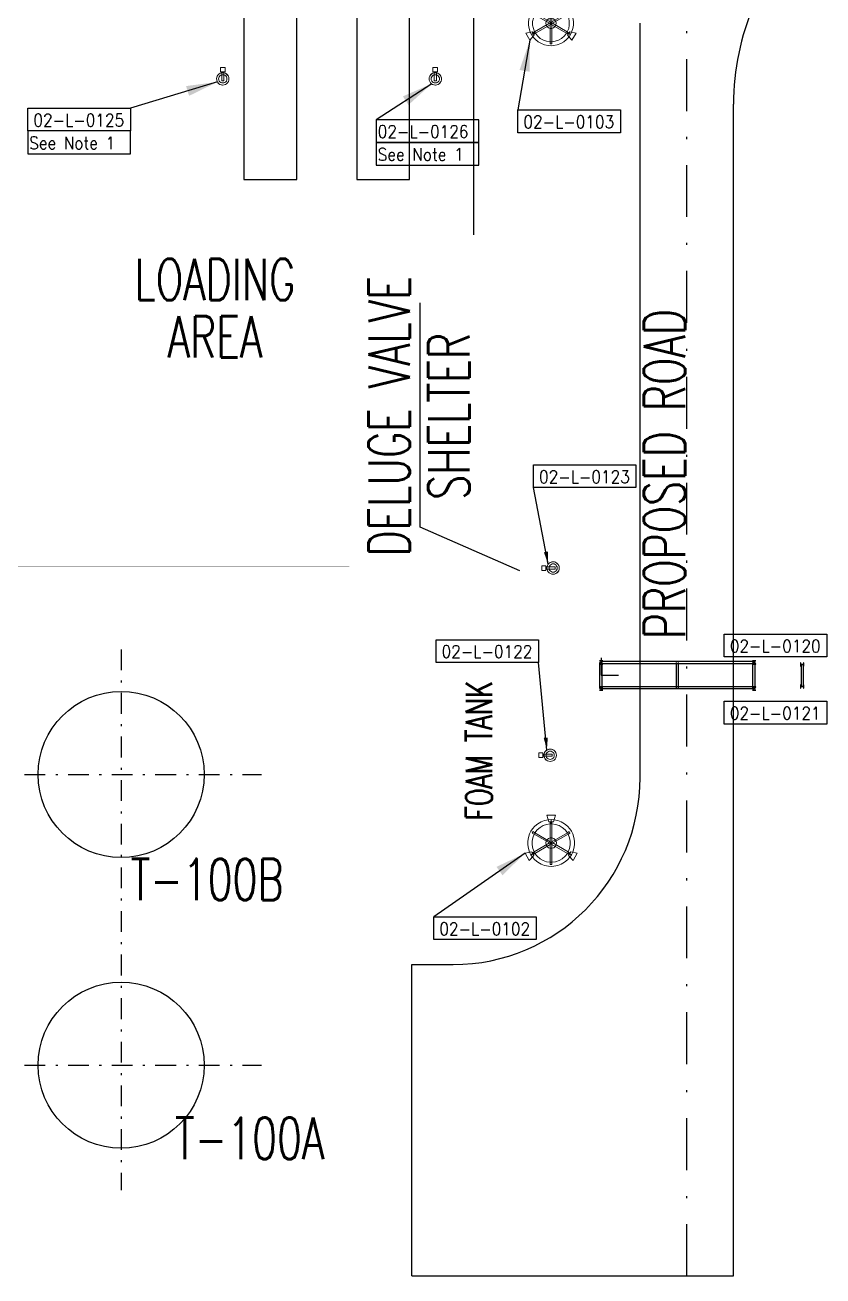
# Model space of a CAD drawing. Header units: inches. Extents: x 295136 to 296247, y 2627183 to 2627409.
# Drawn here: x 295186.8 to 295225.2, y 2627234 to 2627294.2 of the extents above; entities that cross this region are included whole.
import ezdxf
from ezdxf.enums import TextEntityAlignment as Align

# ---------------------------------------------------------------- set-up
doc = ezdxf.new("R2010")
doc.units = ezdxf.units.IN
doc.header["$MEASUREMENT"] = 0
doc.linetypes.add('DASHDOT', pattern=[1, 0.5, -0.25, 0, -0.25])
for name, color, linetype in [('_Auto', 7, 'Continuous'), ('EQUIPMENT LAYOUT OF TOTAL LLIGHTING-EMBED 1_DWG$0$DwgTemplate', 7, 'Continuous'), ('Layer 1', 7, 'Continuous'), ('Layout', 6, 'Continuous'), ('REV.D CLOUD', 2, 'Continuous'), ('硅胶总平面底图 工艺装置区', 253, 'Continuous')]:
    doc.layers.add(name, color=color, linetype=linetype)
doc.styles.add('HZTXT', font='txt_qlt.shx', dxfattribs={"width": 0.7, "bigfont": 'hztxt.shx'})
doc.dimstyles.new('ISO-25', dxfattribs={"dimtxt": 2.5, "dimasz": 2.5, "dimexe": 1.25, "dimexo": 0.625, "dimtad": 1, "dimtxsty": 'HZTXT', "dimcen": 2.5, "dimclrd": 256, "dimclre": 256, "dimclrt": 256, "dimadec": 4, "dimazin": 0, "dimtfac": 1, "dimtmove": 0, "dimatfit": 3, "dimfxl": 1, "dimlwd": -1, "dimlwe": -1, "dimarcsym": 0})

# ---------------------------------------------------------------- blocks, each defined once
blk = doc.blocks.new('Tower Light')
at = {"layer": 'Layer 1', "color": 1, "lineweight": 5}
for points in [[(-0.157, 0.128), (-0.17, 0.108)], [(-0.017, 0.208), (-0.05, 0.201), (-0.08, 0.19), (-0.11, 0.173), (-0.135, 0.153), (-0.157, 0.128)], [(0.008, 0.173), (0, 0.173), (-0.032, 0.168), (-0.062, 0.158), (-0.09, 0.141), (-0.115, 0.12), (-0.135, 0.095), (-0.138, 0.088)], [(0.008, 0.21), (-0.017, 0.208)], [(0, 0.191), (0, 0.005)], [(0.032, 0.208), (0.008, 0.21)], [(0.153, 0.088), (0.15, 0.095), (0.13, 0.12), (0.105, 0.141), (0.078, 0.158), (0.047, 0.168), (0.015, 0.173), (0.008, 0.173)], [(0.015, 0.191), (0.015, 0.005)], [(0.173, 0.128), (0.15, 0.153), (0.125, 0.173), (0.097, 0.19), (0.065, 0.203), (0.032, 0.208)], [(0.187, 0.108), (0.173, 0.128)], [(-0.182, 0.085), (-0.192, 0.053), (-0.198, 0.021), (-0.198, -0.012), (-0.192, -0.045), (-0.182, -0.077)], [(-0.17, 0.108), (-0.182, 0.085)], [(-0.138, 0.088), (-0.142, 0.081), (-0.153, 0.051), (-0.16, 0.02), (-0.16, -0.012), (-0.153, -0.044), (-0.142, -0.074), (-0.138, -0.08)], [(-0.158, 0.091), (-0.142, 0.081), (-0.007, 0.005), (0.003, -0.002)], [(-0.158, -0.084), (-0.142, -0.074), (-0.007, 0.005), (0.003, 0.011)], [(-0.15, 0.105), (-0.135, 0.095), (0, 0.016), (0.012, 0.011)], [(0.055, 0.005), (0.052, 0.021), (0.043, 0.033), (0.032, 0.045), (0.015, 0.05), (0, 0.05), (-0.015, 0.045), (-0.028, 0.033), (-0.037, 0.021), (-0.038, 0.005), (-0.037, -0.012), (-0.028, -0.025), (-0.015, -0.037), (0, -0.042), (0.015, -0.042), (0.032, -0.037), (0.043, -0.025), (0.052, -0.012), (0.055, 0.005)], [(-0.037, 0.021), (-0.038, 0.005), (-0.037, -0.012)], [(-0.028, 0.033), (-0.037, 0.021)], [(0, 0.05), (-0.015, 0.045), (-0.028, 0.033)], [(0.017, 0.005), (0.015, 0.011), (0.008, 0.013), (0.002, 0.011), (-0.002, 0.005), (0.002, -0.002), (0.008, -0.005), (0.015, -0.002), (0.017, 0.005), (0.015, 0.011), (0.008, 0.013), (0.002, 0.011), (-0.002, 0.005), (0.002, -0.002), (0.008, -0.005), (0.015, -0.002), (0.017, 0.005)], [(0.015, 0.05), (0, 0.05)], [(0, -0.184), (0, 0.005)], [(0.167, 0.105), (0.15, 0.095), (0.015, 0.016), (0.003, 0.011)], [(0.173, 0.091), (0.157, 0.081), (0.023, 0.005), (0.012, -0.002)], [(0.173, -0.084), (0.157, -0.074), (0.023, 0.005), (0.012, 0.011)], [(0.043, 0.033), (0.032, 0.045), (0.015, 0.05)], [(0.015, -0.184), (0.015, 0.005)], [(0.052, 0.021), (0.043, 0.033)], [(0.052, -0.012), (0.055, 0.005), (0.052, 0.021)], [(0.153, -0.08), (0.157, -0.074), (0.17, -0.044), (0.175, -0.012), (0.175, 0.02), (0.17, 0.051), (0.157, 0.081), (0.153, 0.088)], [(0.197, 0.085), (0.187, 0.108)], [(0.197, -0.077), (0.208, -0.045), (0.213, -0.012), (0.213, 0.021), (0.208, 0.053), (0.197, 0.085)], [(-0.182, -0.077), (-0.17, -0.099)], [(-0.17, -0.099), (-0.157, -0.119)], [(-0.15, -0.095), (-0.135, -0.087), (0, -0.009), (0.012, -0.002)], [(-0.138, -0.08), (-0.135, -0.087), (-0.115, -0.112), (-0.09, -0.134), (-0.062, -0.149), (-0.032, -0.16), (0, -0.164), (0.008, -0.165)], [(-0.037, -0.012), (-0.028, -0.025)], [(-0.028, -0.025), (-0.015, -0.037), (0, -0.042)], [(0, -0.042), (0.008, -0.042)], [(0.167, -0.095), (0.15, -0.087), (0.015, -0.009), (0.003, -0.002)], [(0.008, -0.042), (0.015, -0.042)], [(0.008, -0.165), (0.015, -0.164), (0.047, -0.16), (0.078, -0.149), (0.105, -0.134), (0.13, -0.112), (0.15, -0.087), (0.153, -0.08)], [(0.015, -0.042), (0.032, -0.037), (0.043, -0.025)], [(0.043, -0.025), (0.052, -0.012)], [(0.187, -0.099), (0.17, -0.09), (0.155, -0.08), (0.153, -0.08), (0.187, -0.099), (0.17, -0.09), (0.155, -0.08), (0.153, -0.08), (0.187, -0.099)], [(0.173, -0.119), (0.187, -0.099)], [(0.187, -0.099), (0.197, -0.077)], [(-0.157, -0.119), (-0.135, -0.144), (-0.11, -0.165), (-0.08, -0.182), (-0.05, -0.194), (-0.017, -0.2)], [(-0.017, -0.2), (0.008, -0.202)], [(0.008, -0.202), (0.032, -0.2)], [(0.032, -0.2), (0.065, -0.194), (0.097, -0.182), (0.125, -0.165), (0.15, -0.144), (0.173, -0.119)]]:
    blk.add_lwpolyline(points, dxfattribs=at)
for points, knots in [([(-0.012, 0.191), (-0.012, 0.191), (-0.03, 0.248), (-0.03, 0.248), (-0.03, 0.248), (-0.012, 0.191), (-0.012, 0.191)], [0, 0, 0, 0, 1, 1, 1, 2, 2, 2, 2]), ([(-0.03, 0.248), (-0.03, 0.248), (0.045, 0.248), (0.045, 0.248), (0.045, 0.248), (-0.03, 0.248), (-0.03, 0.248)], [0, 0, 0, 0, 1, 1, 1, 2, 2, 2, 2]), ([(0.045, 0.248), (0.045, 0.248), (-0.03, 0.248), (-0.03, 0.248), (-0.03, 0.248), (0.045, 0.248), (0.045, 0.248)], [0, 0, 0, 0, 1, 1, 1, 2, 2, 2, 2]), ([(-0.03, 0.248), (-0.03, 0.248), (-0.012, 0.191), (-0.012, 0.191), (-0.012, 0.191), (-0.03, 0.248), (-0.03, 0.248)], [0, 0, 0, 0, 1, 1, 1, 2, 2, 2, 2]), ([(0.027, 0.191), (0.027, 0.191), (0.045, 0.248), (0.045, 0.248), (0.045, 0.248), (0.027, 0.191), (0.027, 0.191)], [0, 0, 0, 0, 1, 1, 1, 2, 2, 2, 2]), ([(0.045, 0.248), (0.045, 0.248), (0.027, 0.191), (0.027, 0.191), (0.027, 0.191), (0.045, 0.248), (0.045, 0.248)], [0, 0, 0, 0, 1, 1, 1, 2, 2, 2, 2]), ([(-0.012, 0.191), (-0.012, 0.191), (0.027, 0.191), (0.027, 0.191), (0.027, 0.191), (-0.012, 0.191), (-0.012, 0.191)], [0, 0, 0, 0, 1, 1, 1, 2, 2, 2, 2]), ([(0.027, 0.191), (0.027, 0.191), (-0.012, 0.191), (-0.012, 0.191), (-0.012, 0.191), (0.027, 0.191), (0.027, 0.191)], [0, 0, 0, 0, 1, 1, 1, 2, 2, 2, 2]), ([(0.008, 0.191), (0.008, 0.191), (0.015, 0.191), (0.015, 0.191), (0.015, 0.191), (0, 0.191), (0, 0.191), (0, 0.191), (0.015, 0.191), (0.015, 0.191), (0.015, 0.191), (0, 0.191), (0, 0.191), (0, 0.191), (0.008, 0.191), (0.008, 0.191)], [0, 0, 0, 0, 1, 1, 1, 2, 2, 2, 3, 3, 3, 4, 4, 4, 5, 5, 5, 5]), ([(0.008, 0.21), (0.008, 0.21), (0.008, 0.173), (0.008, 0.173), (0.008, 0.173), (0.008, 0.21), (0.008, 0.21), (0.008, 0.21), (0.008, 0.173), (0.008, 0.173), (0.008, 0.173), (0.008, 0.21), (0.008, 0.21)], [0, 0, 0, 0, 1, 1, 1, 2, 2, 2, 3, 3, 3, 4, 4, 4, 4]), ([(-0.15, 0.105), (-0.15, 0.105), (-0.158, 0.091), (-0.158, 0.091), (-0.158, 0.091), (-0.15, 0.105), (-0.15, 0.105)], [0, 0, 0, 0, 1, 1, 1, 2, 2, 2, 2]), ([(0.008, 0.005), (0.008, 0.005), (0.003, 0.011), (0.003, 0.011), (0.003, 0.011), (0.012, -0.002), (0.012, -0.002), (0.012, -0.002), (0.008, 0.005), (0.008, 0.005), (0.008, 0.005), (0.012, -0.002), (0.012, -0.002), (0.012, -0.002), (0.003, 0.011), (0.003, 0.011), (0.003, 0.011), (0.008, 0.005), (0.008, 0.005), (0.008, 0.005), (0.003, -0.002), (0.003, -0.002), (0.003, -0.002), (0.012, 0.011), (0.012, 0.011), (0.012, 0.011), (0.008, 0.005), (0.008, 0.005), (0.008, 0.005), (0.012, 0.011), (0.012, 0.011), (0.012, 0.011), (0.003, -0.002), (0.003, -0.002), (0.003, -0.002), (0.008, 0.005), (0.008, 0.005), (0.008, 0.005), (0.015, 0.005), (0.015, 0.005), (0.015, 0.005), (0, 0.005), (0, 0.005), (0, 0.005), (0.008, 0.005), (0.008, 0.005), (0.008, 0.005), (0, 0.005), (0, 0.005), (0, 0.005), (0.015, 0.005), (0.015, 0.005), (0.015, 0.005), (0.008, 0.005), (0.008, 0.005)], [0, 0, 0, 0, 1, 1, 1, 2, 2, 2, 3, 3, 3, 4, 4, 4, 5, 5, 5, 6, 6, 6, 7, 7, 7, 8, 8, 8, 9, 9, 9, 10, 10, 10, 11, 11, 11, 12, 12, 12, 13, 13, 13, 14, 14, 14, 15, 15, 15, 16, 16, 16, 17, 17, 17, 18, 18, 18, 18]), ([(0.167, 0.105), (0.167, 0.105), (0.173, 0.091), (0.173, 0.091), (0.173, 0.091), (0.167, 0.105), (0.167, 0.105)], [0, 0, 0, 0, 1, 1, 1, 2, 2, 2, 2]), ([(-0.222, -0.085), (-0.222, -0.085), (-0.163, -0.074), (-0.163, -0.074), (-0.163, -0.074), (-0.222, -0.085), (-0.222, -0.085)], [0, 0, 0, 0, 1, 1, 1, 2, 2, 2, 2]), ([(-0.163, -0.074), (-0.163, -0.074), (-0.222, -0.085), (-0.222, -0.085), (-0.222, -0.085), (-0.163, -0.074), (-0.163, -0.074)], [0, 0, 0, 0, 1, 1, 1, 2, 2, 2, 2]), ([(-0.185, -0.15), (-0.185, -0.15), (-0.222, -0.085), (-0.222, -0.085), (-0.222, -0.085), (-0.185, -0.15), (-0.185, -0.15)], [0, 0, 0, 0, 1, 1, 1, 2, 2, 2, 2]), ([(-0.222, -0.085), (-0.222, -0.085), (-0.185, -0.15), (-0.185, -0.15), (-0.185, -0.15), (-0.222, -0.085), (-0.222, -0.085)], [0, 0, 0, 0, 1, 1, 1, 2, 2, 2, 2]), ([(-0.185, -0.15), (-0.185, -0.15), (-0.145, -0.105), (-0.145, -0.105), (-0.145, -0.105), (-0.185, -0.15), (-0.185, -0.15)], [0, 0, 0, 0, 1, 1, 1, 2, 2, 2, 2]), ([(-0.145, -0.105), (-0.145, -0.105), (-0.185, -0.15), (-0.185, -0.15), (-0.185, -0.15), (-0.145, -0.105), (-0.145, -0.105)], [0, 0, 0, 0, 1, 1, 1, 2, 2, 2, 2]), ([(-0.155, -0.09), (-0.155, -0.09), (-0.138, -0.08), (-0.138, -0.08), (-0.138, -0.08), (-0.14, -0.08), (-0.14, -0.08), (-0.14, -0.08), (-0.155, -0.09), (-0.155, -0.09), (-0.155, -0.09), (-0.17, -0.099), (-0.17, -0.099), (-0.17, -0.099), (-0.155, -0.09), (-0.155, -0.09), (-0.155, -0.09), (-0.138, -0.08), (-0.138, -0.08), (-0.138, -0.08), (-0.14, -0.08), (-0.14, -0.08), (-0.14, -0.08), (-0.155, -0.09), (-0.155, -0.09), (-0.155, -0.09), (-0.17, -0.099), (-0.17, -0.099), (-0.17, -0.099), (-0.155, -0.09), (-0.155, -0.09)], [0, 0, 0, 0, 1, 1, 1, 2, 2, 2, 3, 3, 3, 4, 4, 4, 5, 5, 5, 6, 6, 6, 7, 7, 7, 8, 8, 8, 9, 9, 9, 10, 10, 10, 10]), ([(-0.163, -0.074), (-0.163, -0.074), (-0.145, -0.105), (-0.145, -0.105), (-0.145, -0.105), (-0.163, -0.074), (-0.163, -0.074)], [0, 0, 0, 0, 1, 1, 1, 2, 2, 2, 2]), ([(-0.145, -0.105), (-0.145, -0.105), (-0.163, -0.074), (-0.163, -0.074), (-0.163, -0.074), (-0.145, -0.105), (-0.145, -0.105)], [0, 0, 0, 0, 1, 1, 1, 2, 2, 2, 2]), ([(-0.15, -0.095), (-0.15, -0.095), (-0.158, -0.084), (-0.158, -0.084), (-0.158, -0.084), (-0.15, -0.095), (-0.15, -0.095)], [0, 0, 0, 0, 1, 1, 1, 2, 2, 2, 2]), ([(0.16, -0.105), (0.16, -0.105), (0.18, -0.074), (0.18, -0.074), (0.18, -0.074), (0.16, -0.105), (0.16, -0.105)], [0, 0, 0, 0, 1, 1, 1, 2, 2, 2, 2]), ([(0.18, -0.074), (0.18, -0.074), (0.237, -0.085), (0.237, -0.085), (0.237, -0.085), (0.18, -0.074), (0.18, -0.074), (0.18, -0.074), (0.16, -0.105), (0.16, -0.105), (0.16, -0.105), (0.18, -0.074), (0.18, -0.074)], [0, 0, 0, 0, 1, 1, 1, 2, 2, 2, 3, 3, 3, 4, 4, 4, 4]), ([(0.16, -0.105), (0.16, -0.105), (0.2, -0.15), (0.2, -0.15), (0.2, -0.15), (0.16, -0.105), (0.16, -0.105)], [0, 0, 0, 0, 1, 1, 1, 2, 2, 2, 2]), ([(0.2, -0.15), (0.2, -0.15), (0.16, -0.105), (0.16, -0.105), (0.16, -0.105), (0.2, -0.15), (0.2, -0.15)], [0, 0, 0, 0, 1, 1, 1, 2, 2, 2, 2]), ([(0.173, -0.084), (0.173, -0.084), (0.167, -0.095), (0.167, -0.095), (0.167, -0.095), (0.173, -0.084), (0.173, -0.084)], [0, 0, 0, 0, 1, 1, 1, 2, 2, 2, 2]), ([(0.237, -0.085), (0.237, -0.085), (0.18, -0.074), (0.18, -0.074), (0.18, -0.074), (0.237, -0.085), (0.237, -0.085), (0.237, -0.085), (0.2, -0.15), (0.2, -0.15), (0.2, -0.15), (0.237, -0.085), (0.237, -0.085)], [0, 0, 0, 0, 1, 1, 1, 2, 2, 2, 3, 3, 3, 4, 4, 4, 4]), ([(0.2, -0.15), (0.2, -0.15), (0.237, -0.085), (0.237, -0.085), (0.237, -0.085), (0.2, -0.15), (0.2, -0.15)], [0, 0, 0, 0, 1, 1, 1, 2, 2, 2, 2]), ([(0.015, -0.184), (0.015, -0.184), (0, -0.184), (0, -0.184), (0, -0.184), (0.015, -0.184), (0.015, -0.184)], [0, 0, 0, 0, 1, 1, 1, 2, 2, 2, 2])]:
    blk.add_open_spline(points, degree=3, knots=knots, dxfattribs=at)
blk = doc.blocks.new('Shed Light (Normal)')
at = {"layer": 'Layer 1', "color": 1, "lineweight": 5}
for points in [[(0.113, -0.008), (0.111, 0.019), (0.105, 0.044), (0.091, 0.065), (0.075, 0.085), (0.053, 0.1), (0.028, 0.11), (0.003, 0.114), (-0.024, 0.112), (-0.049, 0.104), (-0.07, 0.09), (-0.089, 0.072), (-0.104, 0.05), (-0.112, 0.025), (-0.115, 0)], [(0.113, 0), (0.11, 0.025), (0.101, 0.049), (0.088, 0.07), (0.07, 0.089), (0.048, 0.102), (0.025, 0.11), (-0.002, 0.114), (-0.027, 0.11), (-0.05, 0.102), (-0.072, 0.089), (-0.09, 0.07), (-0.104, 0.049), (-0.112, 0.025), (-0.115, 0), (-0.112, -0.026), (-0.104, -0.05), (-0.09, -0.071), (-0.072, -0.09), (-0.05, -0.103), (-0.027, -0.111), (-0.002, -0.115), (0.025, -0.111), (0.048, -0.103), (0.07, -0.09), (0.088, -0.071), (0.101, -0.05), (0.11, -0.026), (0.113, 0)], [(-0.115, 0), (-0.112, -0.026), (-0.104, -0.051), (-0.089, -0.075), (-0.069, -0.091), (-0.045, -0.105), (-0.02, -0.113)], [(0.075, 0), (0.073, 0.019), (0.065, 0.039), (0.053, 0.054), (0.036, 0.065), (0.018, 0.074), (-0.002, 0.075), (-0.02, 0.074), (-0.039, 0.065), (-0.055, 0.054), (-0.067, 0.039), (-0.075, 0.019), (-0.077, 0), (-0.075, -0.02), (-0.067, -0.038), (-0.055, -0.055), (-0.039, -0.066), (-0.02, -0.073), (-0.002, -0.076), (0.018, -0.073), (0.036, -0.066), (0.053, -0.055), (0.065, -0.038), (0.073, -0.02), (0.075, 0)], [(-0.02, 0.037), (-0.02, -0.133)], [(0.018, -0.133), (-0.02, -0.133), (-0.02, 0.037)], [(0.018, -0.133), (0.018, 0.037), (0.018, -0.121), (0.018, -0.133), (-0.02, -0.133)], [(-0.02, 0.037), (0.018, 0.037)], [(-0.02, 0.037), (0.018, 0.037)], [(-0.044, -0.21), (-0.044, -0.133), (0.041, -0.133), (0.041, -0.21)], [(-0.044, -0.133), (-0.044, -0.21)], [(0.041, -0.133), (-0.044, -0.133)], [(-0.044, -0.21), (0.041, -0.21)], [(-0.044, -0.21), (0.041, -0.21)], [(0.026, -0.111), (0.018, -0.113), (-0.02, -0.113)], [(0.026, -0.111), (0.048, -0.103), (0.07, -0.09), (0.086, -0.073), (0.1, -0.053), (0.108, -0.031), (0.113, -0.008)], [(0.041, -0.21), (0.041, -0.133)]]:
    blk.add_lwpolyline(points, dxfattribs=at)

msp = doc.modelspace()

# ---------------------------------------------------------------- linework, layer by layer
at = {"layer": '_Auto', "color": 7, "linetype": 'Continuous'}
for points in [[(295186.9062, 2627290.2183), (295191.8452, 2627290.2183), (295191.8452, 2627289.1207), (295186.9062, 2627289.1207)], [(295210.5126, 2627290.1367), (295215.4516, 2627290.1367), (295215.4516, 2627289.0392), (295210.5126, 2627289.0392)], [(295208.6349, 2627289.6651), (295203.6958, 2627289.6651), (295203.6958, 2627288.5675), (295208.6349, 2627288.5675)], [(295191.8452, 2627289.1207), (295186.9062, 2627289.1207), (295186.9062, 2627288.0231), (295191.8452, 2627288.0231)], [(295208.6349, 2627288.5675), (295203.6958, 2627288.5675), (295203.6958, 2627287.4699), (295208.6349, 2627287.4699)], [(295211.2664, 2627273.044), (295216.2055, 2627273.044), (295216.2055, 2627271.9465), (295211.2664, 2627271.9465)], [(295206.5719, 2627264.6237), (295211.5109, 2627264.6237), (295211.5109, 2627263.5262), (295206.5719, 2627263.5262)], [(295220.4586, 2627264.8922), (295225.3976, 2627264.8922), (295225.3976, 2627263.7946), (295220.4586, 2627263.7946)], [(295220.4586, 2627261.6594), (295225.3976, 2627261.6594), (295225.3976, 2627260.5619), (295220.4586, 2627260.5619)], [(295206.4628, 2627251.2757), (295211.4019, 2627251.2757), (295211.4019, 2627250.1782), (295206.4628, 2627250.1782)]]:
    msp.add_lwpolyline(points, close=True, dxfattribs=at)
at = {"layer": 'EQUIPMENT LAYOUT OF TOTAL LLIGHTING-EMBED 1_DWG$0$DwgTemplate', "color": 7, "linetype": 'Continuous', "lineweight": 25}
for p, q in [((295214.467, 2627262.2671), (295214.467, 2627263.5308)), ((295214.5213, 2627263.5851), (295221.8929, 2627263.5851)), ((295214.5756, 2627262.2671), (295214.5756, 2627263.5308)), ((295221.9719, 2627263.6098), (295221.8139, 2627263.6098)), ((295221.8139, 2627263.6098), (295221.8139, 2627263.5992)), ((295221.8139, 2627263.5992), (295221.8892, 2627263.5992)), ((295221.8966, 2627263.5992), (295221.9719, 2627263.5992)), ((295221.9719, 2627263.5992), (295221.9719, 2627263.6098)), ((295224.1307, 2627263.5045), (295224.1307, 2627263.3465)), ((295224.1412, 2627263.5045), (295224.1307, 2627263.5045)), ((295224.1307, 2627263.3465), (295224.1412, 2627263.3465)), ((295224.1412, 2627263.4292), (295224.1412, 2627263.5045)), ((295224.2781, 2627263.4292), (295224.1412, 2627263.4292)), ((295224.1412, 2627263.3465), (295224.1412, 2627263.4218)), ((295224.1412, 2627263.4218), (295224.2781, 2627263.4218)), ((295224.2781, 2627263.5045), (295224.2781, 2627263.4292)), ((295224.2887, 2627263.5045), (295224.2781, 2627263.5045)), ((295224.2781, 2627263.4218), (295224.2781, 2627263.3465)), ((295224.2781, 2627263.3465), (295224.2887, 2627263.3465)), ((295224.2887, 2627263.3465), (295224.2887, 2627263.5045)), ((295214.6003, 2627262.3461), (295214.4423, 2627262.3461)), ((295214.4423, 2627262.3461), (295214.4423, 2627262.3355)), ((295214.4423, 2627262.3355), (295214.5176, 2627262.3355)), ((295214.4423, 2627262.1986), (295214.4423, 2627262.1881)), ((295214.5176, 2627262.1986), (295214.4423, 2627262.1986)), ((295214.4423, 2627262.1881), (295214.6003, 2627262.1881)), ((295214.5756, 2627262.2671), (295214.467, 2627262.2671)), ((295214.5176, 2627262.3355), (295214.5176, 2627262.1986)), ((295214.5213, 2627262.2671), (295214.5213, 2627262.3757)), ((295214.525, 2627262.1986), (295214.525, 2627262.3355)), ((295214.525, 2627262.3355), (295214.6003, 2627262.3355)), ((295214.6003, 2627262.1986), (295214.525, 2627262.1986)), ((295214.6003, 2627262.3355), (295214.6003, 2627262.3461)), ((295214.6003, 2627262.1881), (295214.6003, 2627262.1986))]:
    msp.add_line(p, q, dxfattribs=at)
at = {"layer": 'Layout', "linetype": 'DASHDOT', "ltscale": 5}
msp.add_line((295218.6527, 2627233.9821), (295218.6527, 2627305.395), dxfattribs=at)
at = {"layer": 'Layout', "lineweight": -3}
for p, q in [((295208.3912, 2627284.1168), (295208.3912, 2627296.3094)), ((295216.4027, 2627257.9821), (295216.4027, 2627294.3094)), ((295220.9027, 2627233.9821), (295220.9027, 2627290.4075)), ((295205.4027, 2627233.9821), (295205.4027, 2627248.9821)), ((295205.4027, 2627248.9821), (295207.4027, 2627248.9821)), ((295205.4027, 2627233.9821), (295220.9027, 2627233.9821))]:
    msp.add_line(p, q, dxfattribs=at)
at = {"layer": 'Layout'}
for p, q in [((295205.8012, 2627270.0429), (295205.8012, 2627280.851)), ((295210.6027, 2627267.9321), (295205.8012, 2627270.0429))]:
    msp.add_line(p, q, dxfattribs=at)
at = {"layer": 'Layout', "color": 3, "linetype": 'DASHDOT', "ltscale": 2}
for p, q in [((295191.4027, 2627264.1563), (295191.4027, 2627238.1078)), ((295184.6478, 2627258.1321), (295198.1576, 2627258.1321)), ((295184.6478, 2627244.1321), (295198.1576, 2627244.1321))]:
    msp.add_line(p, q, dxfattribs=at)
at = {"layer": 'Layout', "lineweight": -3, "const_width": 0.001}
msp.add_lwpolyline([(295188.6991, 2627301.6118), (295193.1978, 2627299.0043), (295193.8949, 2627296.1168), (295193.8949, 2627284.1168), (295208.3912, 2627284.1168)], dxfattribs=at)
at = {"layer": 'Layout'}
for points in [[(295199.8626, 2627286.7819), (295199.8626, 2627296.3819), (295197.3126, 2627296.3819), (295197.3126, 2627286.7819)], [(295205.2995, 2627286.7819), (295205.2995, 2627296.3819), (295202.7495, 2627296.3819), (295202.7495, 2627286.7819)]]:
    msp.add_lwpolyline(points, close=True, dxfattribs=at)
at = {"layer": 'Layout', "const_width": 0.001}
for points in [[(295210.6027, 2627264.9321), (295213.6027, 2627264.9321), (295213.6027, 2627270.9321), (295210.6027, 2627270.9321)], [(295210.6027, 2627256.4321), (295213.6027, 2627256.4321), (295213.6027, 2627261.9321), (295210.6027, 2627261.9321)]]:
    msp.add_lwpolyline(points, close=True, dxfattribs=at)
msp.add_lwpolyline([(295180.4027, 2627234.1321), (295180.4027, 2627268.1321), (295202.4027, 2627268.1321), (295202.4027, 2627234.1321), (295180.4027, 2627234.1321)], dxfattribs=at)
at = {"layer": 'Layout', "color": 0}
for centre in [(295191.4027, 2627258.1321), (295191.4027, 2627244.1321)]:
    msp.add_circle(centre, 4, dxfattribs=at)
at = {"layer": 'Layout', "lineweight": -3}
for centre, radius, start, end in [((295232.9027, 2627290.4075), 12, 86.223894, 180), ((295207.4027, 2627257.9821), 9, 270, 0)]:
    msp.add_arc(centre, radius, start, end, dxfattribs=at)
at = {"layer": '硅胶总平面底图 工艺装置区', "color": 7, "linetype": 'Continuous', "lineweight": -3}
for p, q in [((295214.4423, 2627263.6098), (295214.4423, 2627263.5992)), ((295214.6003, 2627263.6098), (295214.4423, 2627263.6098)), ((295214.4423, 2627263.5992), (295214.5176, 2627263.5992)), ((295214.5176, 2627263.4623), (295214.4423, 2627263.4623)), ((295214.4423, 2627263.4623), (295214.4423, 2627263.4518)), ((295214.4423, 2627263.4518), (295214.6003, 2627263.4518)), ((295214.467, 2627263.5308), (295214.5756, 2627263.5308)), ((295214.5176, 2627263.5992), (295214.5176, 2627263.4623)), ((295214.5209, 2627263.7513), (295214.5209, 2627262.9089)), ((295214.5209, 2627263.7513), (295214.5209, 2627262.9089)), ((295214.5213, 2627263.4765), (295214.5213, 2627263.5851)), ((295214.5213, 2627263.4765), (295221.8929, 2627263.4765)), ((295214.525, 2627263.4623), (295214.525, 2627263.5992)), ((295218.1528, 2627262.2671), (295218.1528, 2627263.5308)), ((295218.2614, 2627262.2671), (295218.2614, 2627263.5308)), ((295221.8892, 2627263.4623), (295221.8139, 2627263.4623)), ((295221.8139, 2627263.4623), (295221.8139, 2627263.4518)), ((295221.8139, 2627263.4518), (295221.9719, 2627263.4518)), ((295221.8386, 2627262.2671), (295221.8386, 2627263.5308)), ((295221.8386, 2627263.5308), (295221.9472, 2627263.5308)), ((295221.8892, 2627263.5992), (295221.8892, 2627263.4623)), ((295221.8929, 2627263.5851), (295221.8929, 2627263.4765)), ((295221.8966, 2627263.4623), (295221.8966, 2627263.5992)), ((295221.9719, 2627263.4623), (295221.8966, 2627263.4623)), ((295221.9472, 2627262.2671), (295221.9472, 2627263.5308)), ((295221.9719, 2627263.4518), (295221.9719, 2627263.4623)), ((295224.1554, 2627263.4218), (295224.1554, 2627262.3761)), ((295224.264, 2627263.4218), (295224.264, 2627262.3761)), ((295214.5209, 2627262.9089), (295215.3632, 2627262.9089)), ((295214.5209, 2627262.9089), (295215.3632, 2627262.9089)), ((295214.5213, 2627262.3757), (295221.8929, 2627262.3757)), ((295214.5213, 2627262.2671), (295221.8929, 2627262.2671)), ((295221.9719, 2627262.3461), (295221.8139, 2627262.3461)), ((295221.8139, 2627262.3461), (295221.8139, 2627262.3355)), ((295221.8139, 2627262.3355), (295221.8892, 2627262.3355)), ((295221.8139, 2627262.1986), (295221.8139, 2627262.1881)), ((295221.8892, 2627262.1986), (295221.8139, 2627262.1986)), ((295221.8139, 2627262.1881), (295221.9719, 2627262.1881)), ((295221.9472, 2627262.2671), (295221.8386, 2627262.2671)), ((295221.8892, 2627262.3355), (295221.8892, 2627262.1986)), ((295221.8929, 2627262.3757), (295221.8929, 2627262.2671)), ((295221.8966, 2627262.3355), (295221.9719, 2627262.3355)), ((295221.8966, 2627262.1986), (295221.8966, 2627262.3355)), ((295221.9719, 2627262.1986), (295221.8966, 2627262.1986)), ((295221.9719, 2627262.3355), (295221.9719, 2627262.3461)), ((295221.9719, 2627262.1881), (295221.9719, 2627262.1986)), ((295224.1307, 2627262.4514), (295224.1307, 2627262.2934)), ((295224.1412, 2627262.4514), (295224.1307, 2627262.4514)), ((295224.1307, 2627262.2934), (295224.1412, 2627262.2934)), ((295224.1412, 2627262.3761), (295224.1412, 2627262.4514)), ((295224.2781, 2627262.3761), (295224.1412, 2627262.3761)), ((295224.1412, 2627262.2934), (295224.1412, 2627262.3687)), ((295224.1412, 2627262.3687), (295224.2781, 2627262.3687)), ((295224.2887, 2627262.4514), (295224.2781, 2627262.4514)), ((295224.2781, 2627262.4514), (295224.2781, 2627262.3761)), ((295224.2781, 2627262.3687), (295224.2781, 2627262.2934)), ((295224.2781, 2627262.2934), (295224.2887, 2627262.2934)), ((295224.2887, 2627262.2934), (295224.2887, 2627262.4514))]:
    msp.add_line(p, q, dxfattribs=at)

# ---------------------------------------------------------------- block references
for p, xscale, yscale, zscale in [((295212.0691, 2627294.285), 5.265792, 5.265792, 5.265792), ((295212.0764, 2627254.8075), 5.483946240000002, 5.483946240000002, 5.483946240000002)]:
    msp.add_blockref('Tower Light', p, dxfattribs=dict(xscale=xscale, yscale=yscale, zscale=zscale))
at = {"yscale": 2.6177, "zscale": 2.6177}
for p, xscale, rotation in [((295196.2964, 2627291.6285), 2.6177, 180), ((295206.5407, 2627291.6285), -2.6177, 180), ((295212.2137, 2627268.0775), -2.6177, 270), ((295212.0732, 2627259.0599), -2.6177, 270)]:
    msp.add_blockref('Shed Light (Normal)', p, dxfattribs=dict(at, xscale=xscale, rotation=rotation))

# ---------------------------------------------------------------- texts
at = {"layer": '_Auto', "color": 7, "style": 'HZTXT', "width": 0.9}
for s, p in [('02-L-0125', (295187.1746, 2627289.3429)), ('02-L-0103', (295210.781, 2627289.2613)), ('02-L-0126', (295203.7636, 2627288.7897)), ('See Note 1', (295186.9739, 2627288.2453)), ('See Note 1', (295203.7636, 2627287.6921)), ('02-L-0123', (295211.5349, 2627272.1686)), ('02-L-0120', (295220.7271, 2627264.0168)), ('02-L-0122', (295206.8403, 2627263.7483)), ('02-L-0121', (295220.7271, 2627260.784)), ('02-L-0102', (295206.7313, 2627250.4003))]:
    msp.add_text(s, height=0.6, dxfattribs=at).set_placement(p)
at = {"layer": 'Layout', "color": 0, "style": 'HZTXT', "width": 0.7}
for s, p in [('LOADING', (295195.9228, 2627280.9692)), ('AREA', (295195.9228, 2627278.2106)), ('T-100B', (295195.5392, 2627252.0766)), ('T-100A', (295197.594, 2627239.6065))]:
    msp.add_text(s, height=2, dxfattribs=at).set_placement(p, align=Align.CENTER)
for s, height, p in [('DELUGE VALVE', 2, (295205.3134, 2627275.38)), ('PROPOSED ROAD', 2, (295218.5794, 2627272.5976)), ('SHELTER', 2, (295208.1921, 2627275.38)), ('FOAM TANK', 1.28, (295209.2833, 2627259.2818))]:
    msp.add_text(s, height=height, rotation=90, dxfattribs=at).set_placement(p, align=Align.CENTER)

# ---------------------------------------------------------------- leaders
at = {"layer": 'REV.D CLOUD', "color": 136}
for points, override in [([(295211.0949, 2627293.4932), (295210.5126, 2627290.1367)], {"dimasz": 1.5, "dimgap": 0.625, "dimtad": 0, "dimclrd": 136}), ([(295196.0389, 2627291.48), (295191.8452, 2627290.2183)], {"dimasz": 1.5, "dimgap": 0.625, "dimtad": 0, "dimclrd": 136}), ([(295206.3683, 2627291.3965), (295203.6958, 2627289.6651)], {"dimasz": 1.5, "dimgap": 0.625, "dimtad": 0, "dimclrd": 136}), ([(295211.9789, 2627268.2598), (295211.2664, 2627271.9465)], {"dimasz": 0.6, "dimgap": 0.625, "dimtad": 0, "dimclrd": 136}), ([(295211.9147, 2627259.3076), (295211.5109, 2627263.5262)], {"dimasz": 0.6, "dimgap": 0.625, "dimtad": 0, "dimclrd": 136}), ([(295210.8607, 2627254.3394), (295206.4628, 2627251.2757)], {"dimasz": 1.5, "dimgap": 0.625, "dimtad": 0, "dimclrd": 136})]:
    msp.add_leader(points, dimstyle='ISO-25', override=override, dxfattribs=at)

doc.saveas('drawing.dxf')
